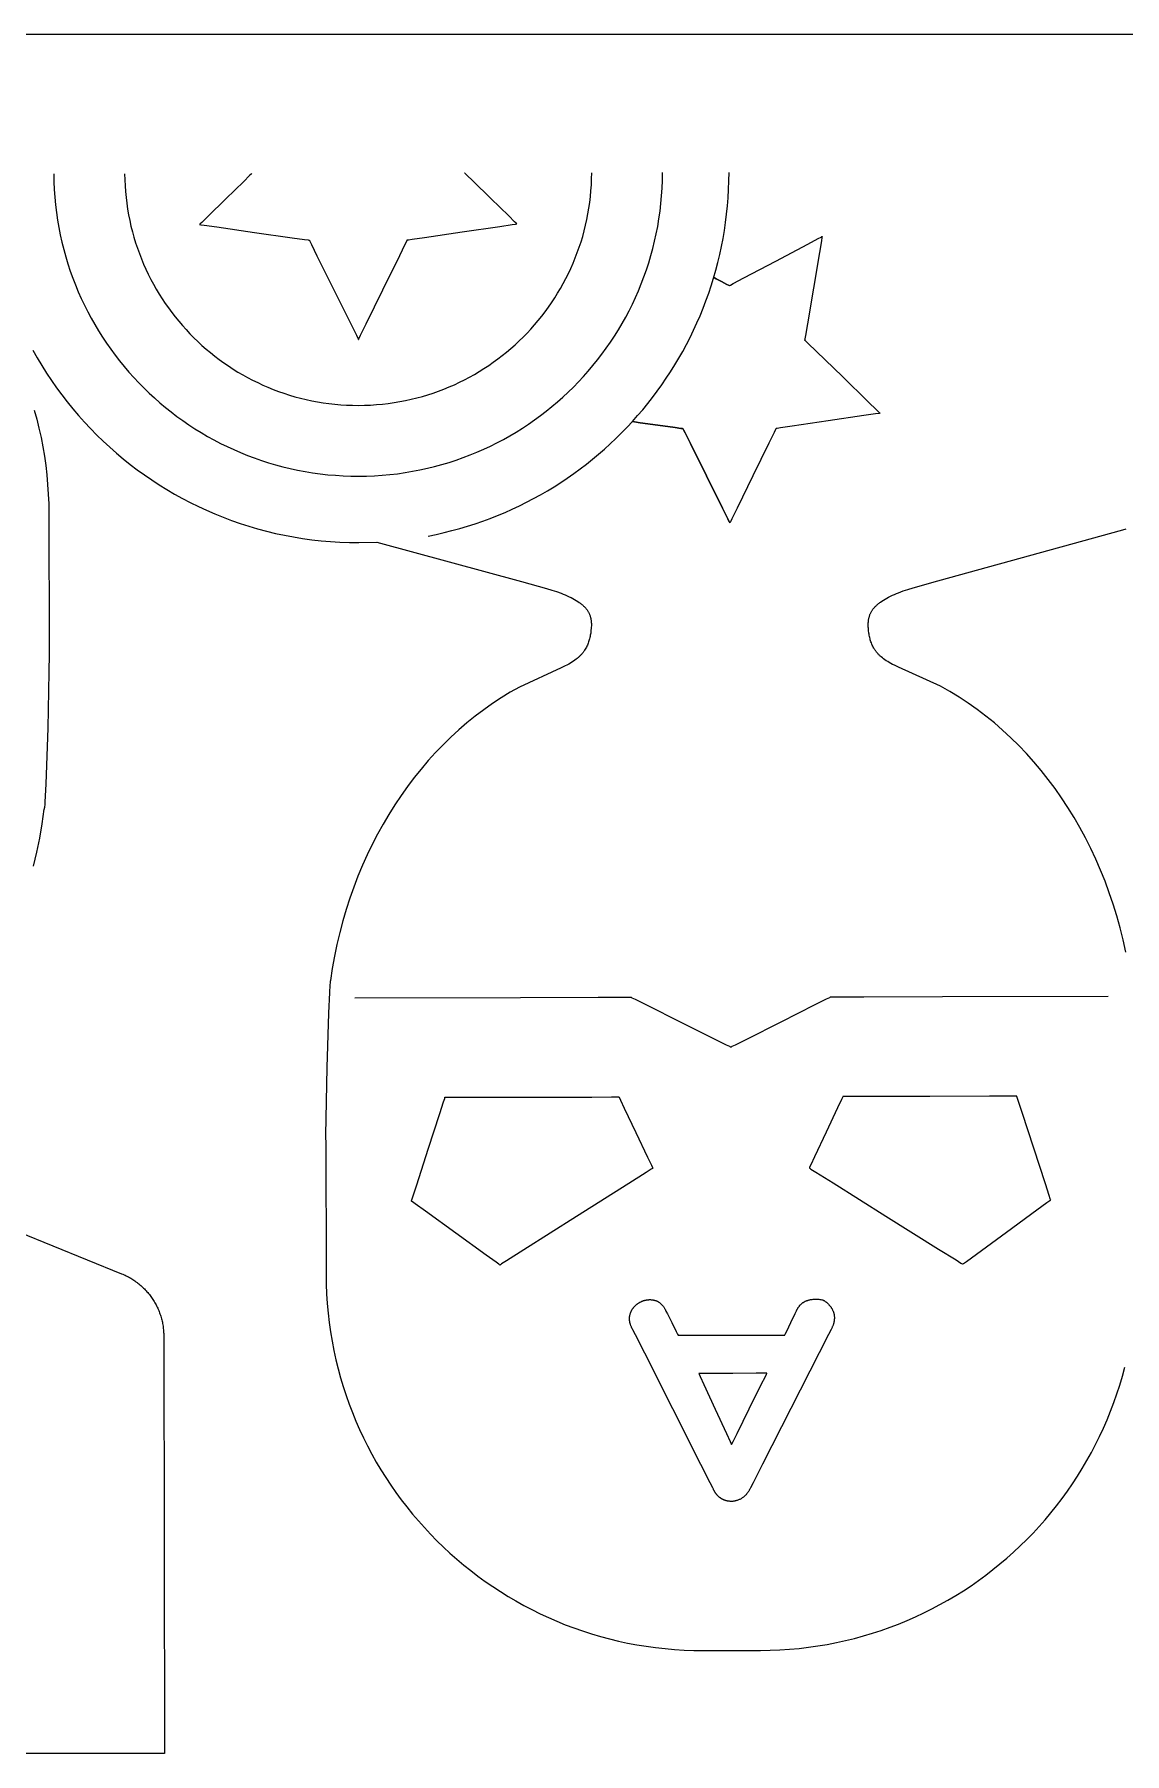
# Model space of a CAD drawing. Header units: inches. Extents: x 0 to 11, y 0 to 3.1.
# Drawn here: x 7.059 to 9.046, y 0 to 3.135 of the extents above; entities that cross this region are included whole.
import ezdxf

# ---------------------------------------------------------------- set-up
doc = ezdxf.new("R2010")
doc.units = ezdxf.units.IN
doc.header["$MEASUREMENT"] = 0
doc.layers.add('cut', color=18, linetype='Continuous', true_color=0x000000)
doc.layers.add('score', color=1, linetype='Continuous', true_color=0xff0000)

msp = doc.modelspace()

# ---------------------------------------------------------------- linework, layer by layer
at = {"layer": 'cut'}
for points in [[(9.27, 3.1348), (6.9728, 3.1348)], [(7.0559, 2.5593), (7.0639, 2.5451), (7.0722, 2.5311), (7.0809, 2.5173), (7.0899, 2.5038), (7.0992, 2.4905), (7.1088, 2.4774), (7.1187, 2.4646), (7.1289, 2.452), (7.1394, 2.4397), (7.1502, 2.4277), (7.1613, 2.4159), (7.1727, 2.4043), (7.1843, 2.3931), (7.1962, 2.3821), (7.2083, 2.3714), (7.2207, 2.361), (7.2334, 2.3508), (7.2463, 2.341), (7.2594, 2.3315), (7.2728, 2.3223), (7.2864, 2.3134), (7.3002, 2.3048), (7.3143, 2.2966), (7.3285, 2.2887), (7.343, 2.2811), (7.3577, 2.2739), (7.3725, 2.267), (7.3876, 2.2605), (7.4029, 2.2543), (7.4183, 2.2485), (7.4339, 2.243), (7.4497, 2.2379), (7.4656, 2.2333), (7.4817, 2.2289), (7.498, 2.225), (7.5144, 2.2215), (7.5309, 2.2184), (7.5476, 2.2156), (7.5644, 2.2133), (7.5814, 2.2114), (7.5984, 2.2099), (7.6156, 2.2089), (7.6329, 2.2083), (7.6504, 2.2081), (7.6831, 2.209), (7.9468, 2.1374), (7.9923, 2.1246), (8.0018, 2.1217), (8.0106, 2.1188), (8.0189, 2.1158), (8.0228, 2.1143), (8.0266, 2.1127), (8.0302, 2.1111), (8.0337, 2.1095), (8.0371, 2.1079), (8.0404, 2.1062), (8.0435, 2.1045), (8.0464, 2.1027), (8.0493, 2.1009), (8.0519, 2.0991), (8.0532, 2.0982), (8.0545, 2.0973), (8.0557, 2.0963), (8.0568, 2.0954), (8.058, 2.0944), (8.0591, 2.0935), (8.0601, 2.0925), (8.0611, 2.0915), (8.0621, 2.0905), (8.063, 2.0895), (8.0639, 2.0885), (8.0648, 2.0875), (8.0656, 2.0864), (8.0663, 2.0854), (8.0671, 2.0844), (8.0678, 2.0833), (8.0684, 2.0822), (8.069, 2.0812), (8.0696, 2.0801), (8.0701, 2.079), (8.0706, 2.0779), (8.071, 2.0768), (8.0714, 2.0757), (8.0718, 2.0746), (8.0722, 2.0735), (8.0725, 2.0723), (8.0728, 2.0712), (8.073, 2.0701), (8.0732, 2.069), (8.0734, 2.0678), (8.0736, 2.0667), (8.0737, 2.0656), (8.0739, 2.0644), (8.074, 2.0633), (8.074, 2.0621), (8.0741, 2.061), (8.0741, 2.0587), (8.0741, 2.0565), (8.074, 2.0542), (8.0739, 2.052), (8.0734, 2.0476), (8.0729, 2.0433), (8.0726, 2.0411), (8.0722, 2.0391), (8.0718, 2.037), (8.0714, 2.0349), (8.0709, 2.0329), (8.0704, 2.0309), (8.0698, 2.0289), (8.0691, 2.0269), (8.0684, 2.025), (8.0677, 2.0231), (8.0669, 2.0211), (8.066, 2.0192), (8.065, 2.0173), (8.064, 2.0154), (8.0629, 2.0136), (8.0617, 2.0117), (8.0611, 2.0108), (8.0604, 2.0098), (8.0597, 2.0089), (8.059, 2.008), (8.0583, 2.0071), (8.0576, 2.0062), (8.0568, 2.0053), (8.056, 2.0043), (8.0552, 2.0034), (8.0543, 2.0025), (8.0534, 2.0016), (8.0525, 2.0007), (8.0515, 1.9998), (8.0506, 1.9989), (8.0495, 1.998), (8.0485, 1.9971), (8.0463, 1.9954), (8.0439, 1.9936), (8.0414, 1.9918), (8.0387, 1.9901), (8.0359, 1.9884), (8.0329, 1.9866), (8.0297, 1.9849), (8.0263, 1.9832), (8.0188, 1.9796), (7.943, 1.9448), (7.9263, 1.9353), (7.9099, 1.9253), (7.8938, 1.9147), (7.878, 1.9035), (7.8625, 1.8918), (7.8474, 1.8795), (7.8325, 1.8667), (7.8181, 1.8534), (7.8039, 1.8396), (7.7902, 1.8253), (7.7768, 1.8106), (7.7638, 1.7953), (7.7512, 1.7796), (7.739, 1.7635), (7.7272, 1.7469), (7.7158, 1.7299), (7.7048, 1.7125), (7.6943, 1.6947), (7.6842, 1.6765), (7.6746, 1.6579), (7.6655, 1.639), (7.6568, 1.6197), (7.6486, 1.6), (7.6409, 1.5801), (7.6337, 1.5597), (7.6271, 1.5391), (7.6209, 1.5182), (7.6153, 1.497), (7.6103, 1.4756), (7.6057, 1.4538), (7.6018, 1.4318), (7.5984, 1.4096), (7.5982, 1.4079), (7.598, 1.4059), (7.5976, 1.401), (7.5967, 1.3878), (7.595, 1.3503), (7.592, 1.2512), (7.5901, 1.1582), (7.5897, 1.1282), (7.5897, 1.1199), (7.5898, 1.1186), (7.5898, 1.1177), (7.5898, 1.1174), (7.5898, 1.1173), (7.5898, 1.1172), (7.5899, 1.1171), (7.5899, 1.117), (7.5899, 1.117), (7.5899, 1.117), (7.5904, 0.8734), (7.5906, 0.8557), (7.5914, 0.8381), (7.5925, 0.8206), (7.5941, 0.8032), (7.5961, 0.786), (7.5985, 0.7688), (7.6014, 0.7519), (7.6046, 0.735), (7.6083, 0.7183), (7.6123, 0.7018), (7.6168, 0.6854), (7.6217, 0.6692), (7.6269, 0.6532), (7.6325, 0.6373), (7.6385, 0.6217), (7.6449, 0.6062), (7.6516, 0.5909), (7.6587, 0.5758), (7.6661, 0.5609), (7.6739, 0.5462), (7.6821, 0.5317), (7.6905, 0.5175), (7.6993, 0.5034), (7.7084, 0.4896), (7.7179, 0.4761), (7.7276, 0.4627), (7.7377, 0.4497), (7.7481, 0.4368), (7.7588, 0.4243), (7.7697, 0.412), (7.781, 0.3999), (7.7925, 0.3881), (7.8043, 0.3767), (7.8164, 0.3655), (7.8288, 0.3545), (7.8414, 0.3439), (7.8542, 0.3336), (7.8674, 0.3236), (7.8807, 0.3139), (7.8943, 0.3045), (7.9082, 0.2954), (7.9222, 0.2867), (7.9365, 0.2783), (7.951, 0.2702), (7.9657, 0.2625), (7.9807, 0.2551), (7.9958, 0.2481), (8.0111, 0.2414), (8.0266, 0.2351), (8.0423, 0.2292), (8.0582, 0.2236), (8.0743, 0.2184), (8.0905, 0.2136), (8.1069, 0.2092), (8.1234, 0.2052), (8.1401, 0.2016), (8.157, 0.1984), (8.174, 0.1957), (8.1911, 0.1933), (8.2084, 0.1914), (8.2257, 0.1899), (8.2433, 0.1888), (8.2609, 0.1882), (8.2786, 0.188), (8.3825, 0.1882), (8.4002, 0.1884), (8.4178, 0.1891), (8.4353, 0.1903), (8.4527, 0.1919), (8.47, 0.1939), (8.4871, 0.1963), (8.5041, 0.1991), (8.5209, 0.2024), (8.5376, 0.2061), (8.5541, 0.2101), (8.5705, 0.2146), (8.5867, 0.2195), (8.6027, 0.2247), (8.6186, 0.2303), (8.6343, 0.2363), (8.6498, 0.2427), (8.665, 0.2494), (8.6801, 0.2565), (8.695, 0.2639), (8.7097, 0.2717), (8.7242, 0.2798), (8.7385, 0.2883), (8.7525, 0.2971), (8.7663, 0.3062), (8.7799, 0.3157), (8.7932, 0.3254), (8.8063, 0.3355), (8.8191, 0.3459), (8.8317, 0.3565), (8.844, 0.3675), (8.856, 0.3788), (8.8678, 0.3903), (8.8793, 0.4021), (8.8905, 0.4142), (8.9014, 0.4265), (8.912, 0.4392), (8.9223, 0.452), (8.9323, 0.4651), (8.9421, 0.4785), (8.9514, 0.4921), (8.9605, 0.5059), (8.9692, 0.52), (8.9777, 0.5343), (8.9857, 0.5488), (8.9935, 0.5635), (9.0008, 0.5785), (9.0079, 0.5936), (9.0145, 0.6089), (9.0208, 0.6244), (9.0268, 0.6401), (9.0323, 0.656), (9.0375, 0.6721), (9.0423, 0.6883), (9.0467, 0.7047)], [(7.0586, 2.4494), (7.0631, 2.433), (7.0671, 2.4165), (7.0708, 2.3998), (7.0741, 2.3829), (7.0769, 2.366), (7.0794, 2.3488), (7.0814, 2.3316), (7.0829, 2.3142), (7.0841, 2.2967), (7.0848, 2.2791), (7.085, 2.2614), (7.0855, 2.0178), (7.0855, 2.0178), (7.0856, 2.0178), (7.0856, 2.0177), (7.0856, 2.0176), (7.0856, 2.0175), (7.0856, 2.0174), (7.0856, 2.017), (7.0857, 2.0159), (7.0857, 2.0145), (7.0857, 2.0051), (7.0853, 1.9716), (7.0831, 1.8698), (7.0798, 1.7681), (7.0779, 1.7346), (7.0775, 1.7292), (7.0773, 1.7271), (7.077, 1.7253), (7.0769, 1.7245), (7.0768, 1.7238), (7.0767, 1.7233), (7.0767, 1.723), (7.0766, 1.7228), (7.0765, 1.7226), (7.0765, 1.7225), (7.0764, 1.7223), (7.0764, 1.7222), (7.0763, 1.7221), (7.0763, 1.7221), (7.0762, 1.722), (7.0762, 1.722), (7.0724, 1.6955), (7.0679, 1.6693), (7.0626, 1.6436), (7.0566, 1.6182)], [(9.0483, 1.4616), (9.0435, 1.4839), (9.038, 1.5058), (9.032, 1.5275), (9.0254, 1.5488), (9.0183, 1.5698), (9.0106, 1.5905), (9.0024, 1.6108), (8.9938, 1.6308), (8.9846, 1.6504), (8.9749, 1.6696), (8.9647, 1.6885), (8.9541, 1.7069), (8.943, 1.7249), (8.9314, 1.7425), (8.9194, 1.7596), (8.907, 1.7763), (8.8941, 1.7925), (8.8809, 1.8082), (8.8672, 1.8235), (8.8532, 1.8382), (8.8387, 1.8524), (8.8239, 1.8661), (8.8088, 1.8793), (8.7933, 1.8919), (8.7774, 1.9039), (8.7612, 1.9154), (8.7447, 1.9262), (8.7279, 1.9365), (8.7108, 1.9462), (8.6341, 1.9809), (8.6267, 1.9844), (8.6234, 1.9861), (8.6202, 1.9878), (8.6172, 1.9894), (8.6144, 1.9911), (8.6118, 1.9928), (8.6093, 1.9945), (8.6069, 1.9962), (8.6047, 1.9979), (8.6026, 1.9996), (8.6017, 2.0005), (8.6007, 2.0013), (8.5998, 2.0022), (8.5989, 2.0031), (8.598, 2.004), (8.5972, 2.0048), (8.5964, 2.0057), (8.5956, 2.0066), (8.5948, 2.0075), (8.5941, 2.0084), (8.5934, 2.0093), (8.5927, 2.0102), (8.5921, 2.0111), (8.5914, 2.012), (8.5908, 2.0129), (8.5902, 2.0138), (8.5897, 2.0147), (8.5891, 2.0156), (8.5881, 2.0175), (8.5871, 2.0194), (8.5862, 2.0212), (8.5854, 2.0231), (8.5846, 2.0251), (8.5839, 2.027), (8.5833, 2.0289), (8.5827, 2.0309), (8.5822, 2.0329), (8.5817, 2.0349), (8.5812, 2.037), (8.5808, 2.0391), (8.5805, 2.0411), (8.5801, 2.0433), (8.5796, 2.0476), (8.5794, 2.0498), (8.5792, 2.052), (8.579, 2.0542), (8.5789, 2.0565), (8.5789, 2.0587), (8.579, 2.061), (8.579, 2.0622), (8.5791, 2.0633), (8.5792, 2.0644), (8.5793, 2.0656), (8.5794, 2.0667), (8.5796, 2.0679), (8.5798, 2.069), (8.58, 2.0701), (8.5803, 2.0713), (8.5806, 2.0724), (8.5809, 2.0735), (8.5812, 2.0747), (8.5816, 2.0758), (8.582, 2.0769), (8.5825, 2.078), (8.583, 2.0791), (8.5835, 2.0802), (8.5841, 2.0813), (8.5847, 2.0824), (8.5853, 2.0835), (8.586, 2.0846), (8.5868, 2.0856), (8.5875, 2.0867), (8.5884, 2.0877), (8.5892, 2.0888), (8.5901, 2.0898), (8.5911, 2.0908), (8.592, 2.0919), (8.5931, 2.0929), (8.5941, 2.0939), (8.5952, 2.0949), (8.5963, 2.0959), (8.5975, 2.0968), (8.5987, 2.0978), (8.6, 2.0988), (8.6013, 2.0997), (8.6039, 2.1016), (8.6068, 2.1034), (8.6097, 2.1052), (8.6128, 2.107), (8.6161, 2.1087), (8.6195, 2.1104), (8.623, 2.1121), (8.6266, 2.1137), (8.6303, 2.1153), (8.6342, 2.1168), (8.6424, 2.1199), (8.6512, 2.1228), (8.6606, 2.1258), (8.7059, 2.1387), (9.043, 2.2317), (9.0493, 2.2335)], [(6.6539, 1.1044), (7.2178, 0.8751), (7.2199, 0.8742), (7.2221, 0.8732), (7.2242, 0.8723), (7.2263, 0.8712), (7.2283, 0.8702), (7.2304, 0.8691), (7.2324, 0.868), (7.2344, 0.8668), (7.2364, 0.8656), (7.2383, 0.8644), (7.2402, 0.8631), (7.2421, 0.8618), (7.2439, 0.8605), (7.2458, 0.8592), (7.2476, 0.8578), (7.2493, 0.8564), (7.2511, 0.8549), (7.2528, 0.8534), (7.2545, 0.8519), (7.2561, 0.8504), (7.2578, 0.8488), (7.2594, 0.8472), (7.2609, 0.8456), (7.2625, 0.8439), (7.264, 0.8422), (7.2654, 0.8405), (7.2669, 0.8388), (7.2683, 0.8371), (7.2696, 0.8353), (7.271, 0.8335), (7.2723, 0.8316), (7.2736, 0.8298), (7.2748, 0.8279), (7.276, 0.826), (7.2772, 0.8241), (7.2783, 0.8222), (7.2794, 0.8202), (7.2805, 0.8182), (7.2815, 0.8162), (7.2825, 0.8142), (7.2835, 0.8122), (7.2844, 0.8101), (7.2853, 0.808), (7.2861, 0.8059), (7.2869, 0.8038), (7.2877, 0.8017), (7.2884, 0.7996), (7.2891, 0.7974), (7.2898, 0.7952), (7.2904, 0.793), (7.2909, 0.7908), (7.2915, 0.7886), (7.292, 0.7864), (7.2924, 0.7842), (7.2928, 0.7819), (7.2932, 0.7796), (7.2935, 0.7774), (7.2938, 0.7751), (7.2941, 0.7728), (7.2943, 0.7705), (7.2944, 0.7681), (7.2945, 0.7658), (7.2946, 0.7635), (7.2946, 0.7611), (7.2961, 0), (5.4028, 0)]]:
    msp.add_lwpolyline(points, dxfattribs=at)
at = {"layer": 'score', "color": 1, "lineweight": 9, "true_color": 0xff0000}
for points in [[(7.094, 2.8805), (7.0942, 2.8662), (7.0949, 2.852), (7.0958, 2.838), (7.0972, 2.824), (7.0989, 2.8101), (7.1009, 2.7963), (7.1032, 2.7827), (7.1059, 2.7691), (7.1089, 2.7557), (7.1122, 2.7424), (7.1159, 2.7292), (7.1198, 2.7162), (7.1241, 2.7033), (7.1287, 2.6906), (7.1336, 2.6779), (7.1387, 2.6655), (7.1442, 2.6532), (7.1499, 2.641), (7.156, 2.6291), (7.1623, 2.6173), (7.1689, 2.6056), (7.1757, 2.5941), (7.1829, 2.5829), (7.1902, 2.5718), (7.1979, 2.5609), (7.2058, 2.5501), (7.2139, 2.5396), (7.2223, 2.5293), (7.2309, 2.5192), (7.2398, 2.5093), (7.2489, 2.4996), (7.2582, 2.4902), (7.2677, 2.4809), (7.2775, 2.4719), (7.2875, 2.4632), (7.2976, 2.4546), (7.308, 2.4463), (7.3186, 2.4383), (7.3294, 2.4305), (7.3404, 2.4229), (7.3515, 2.4156), (7.3629, 2.4086), (7.3744, 2.4018), (7.3861, 2.3954), (7.398, 2.3891), (7.41, 2.3832), (7.4222, 2.3776), (7.4346, 2.3722), (7.4471, 2.3671), (7.4597, 2.3624), (7.4725, 2.3579), (7.4855, 2.3538), (7.4985, 2.3499), (7.5118, 2.3464), (7.5251, 2.3431), (7.5385, 2.3403), (7.5521, 2.3377), (7.5658, 2.3355), (7.5796, 2.3336), (7.5935, 2.332), (7.6075, 2.3308), (7.6216, 2.3299), (7.6358, 2.3294), (7.6501, 2.3293), (7.6644, 2.3295), (7.6786, 2.33), (7.6927, 2.331), (7.7067, 2.3322), (7.7206, 2.3338), (7.7344, 2.3358), (7.7481, 2.3381), (7.7616, 2.3407), (7.7751, 2.3436), (7.7884, 2.3469), (7.8016, 2.3505), (7.8147, 2.3544), (7.8276, 2.3586), (7.8404, 2.3631), (7.853, 2.368), (7.8655, 2.3731), (7.8778, 2.3785), (7.89, 2.3842), (7.902, 2.3902), (7.9138, 2.3964), (7.9255, 2.4029), (7.937, 2.4097), (7.9483, 2.4168), (7.9595, 2.4242), (7.9704, 2.4317), (7.9812, 2.4396), (7.9917, 2.4477), (8.0021, 2.456), (8.0122, 2.4646), (8.0221, 2.4734), (8.0319, 2.4825), (8.0414, 2.4917), (8.0506, 2.5012), (8.0597, 2.511), (8.0685, 2.5209), (8.0771, 2.531), (8.0854, 2.5414), (8.0935, 2.5519), (8.1014, 2.5627), (8.109, 2.5736), (8.1163, 2.5847), (8.1234, 2.596), (8.1302, 2.6075), (8.1367, 2.6192), (8.143, 2.631), (8.149, 2.643), (8.1547, 2.6552), (8.1601, 2.6675), (8.1652, 2.68), (8.17, 2.6926), (8.1745, 2.7054), (8.1788, 2.7183), (8.1827, 2.7314), (8.1863, 2.7445), (8.1895, 2.7579), (8.1925, 2.7713), (8.1951, 2.7848), (8.1974, 2.7985), (8.1993, 2.8123), (8.201, 2.8262), (8.2022, 2.8402), (8.2032, 2.8542), (8.2037, 2.8684), (8.2039, 2.8827)], [(7.2233, 2.8807), (7.2235, 2.8698), (7.224, 2.8589), (7.2247, 2.8482), (7.2258, 2.8374), (7.2271, 2.8268), (7.2286, 2.8163), (7.2305, 2.8058), (7.2325, 2.7954), (7.2348, 2.7851), (7.2374, 2.775), (7.2402, 2.7649), (7.2433, 2.7549), (7.2465, 2.745), (7.2501, 2.7352), (7.2538, 2.7256), (7.2578, 2.716), (7.262, 2.7066), (7.2664, 2.6973), (7.271, 2.6881), (7.2759, 2.6791), (7.2809, 2.6702), (7.2862, 2.6614), (7.2916, 2.6527), (7.2973, 2.6442), (7.3032, 2.6359), (7.3092, 2.6277), (7.3155, 2.6196), (7.3219, 2.6117), (7.3285, 2.604), (7.3353, 2.5964), (7.3423, 2.589), (7.3494, 2.5817), (7.3567, 2.5746), (7.3642, 2.5677), (7.3719, 2.561), (7.3797, 2.5545), (7.3876, 2.5481), (7.3958, 2.5419), (7.404, 2.536), (7.4124, 2.5302), (7.421, 2.5246), (7.4297, 2.5192), (7.4385, 2.514), (7.4475, 2.5091), (7.4566, 2.5043), (7.4658, 2.4998), (7.4752, 2.4954), (7.4846, 2.4913), (7.4942, 2.4875), (7.5039, 2.4838), (7.5137, 2.4804), (7.5237, 2.4772), (7.5337, 2.4742), (7.5438, 2.4715), (7.554, 2.4691), (7.5643, 2.4669), (7.5748, 2.4649), (7.5852, 2.4632), (7.5958, 2.4617), (7.6065, 2.4605), (7.6172, 2.4596), (7.628, 2.4589), (7.6389, 2.4586), (7.6499, 2.4584), (7.6608, 2.4586), (7.6717, 2.459), (7.6825, 2.4597), (7.6932, 2.4607), (7.7039, 2.4619), (7.7144, 2.4634), (7.7249, 2.4652), (7.7353, 2.4672), (7.7456, 2.4695), (7.7558, 2.472), (7.766, 2.4747), (7.776, 2.4777), (7.7859, 2.4809), (7.7957, 2.4844), (7.8054, 2.4881), (7.8149, 2.492), (7.8244, 2.4961), (7.8337, 2.5005), (7.8429, 2.5051), (7.852, 2.5099), (7.8609, 2.5149), (7.8698, 2.5201), (7.8784, 2.5255), (7.887, 2.5311), (7.8954, 2.5369), (7.9036, 2.543), (7.9117, 2.5492), (7.9196, 2.5555), (7.9274, 2.5621), (7.935, 2.5689), (7.9425, 2.5758), (7.9498, 2.5829), (7.9569, 2.5902), (7.9638, 2.5976), (7.9706, 2.6052), (7.9772, 2.613), (7.9836, 2.6209), (7.9898, 2.629), (7.9958, 2.6372), (8.0017, 2.6456), (8.0073, 2.6542), (8.0127, 2.6628), (8.0179, 2.6716), (8.023, 2.6806), (8.0278, 2.6896), (8.0324, 2.6988), (8.0367, 2.7081), (8.0409, 2.7176), (8.0448, 2.7271), (8.0485, 2.7368), (8.052, 2.7466), (8.0553, 2.7565), (8.0583, 2.7665), (8.061, 2.7766), (8.0636, 2.7868), (8.0658, 2.7971), (8.0679, 2.8075), (8.0696, 2.8179), (8.0712, 2.8285), (8.0724, 2.8391), (8.0734, 2.8498), (8.0741, 2.8606), (8.0746, 2.8715), (8.0748, 2.8824)], [(7.4551, 2.8812), (7.4551, 2.8812), (7.4551, 2.8812), (7.4551, 2.8811), (7.4549, 2.8809), (7.4541, 2.8801), (7.451, 2.8772), (7.4403, 2.8666), (7.4075, 2.8347), (7.3748, 2.8027), (7.364, 2.7921), (7.361, 2.7892), (7.3602, 2.7884), (7.36, 2.7882), (7.36, 2.7881), (7.3599, 2.7881), (7.3599, 2.7881), (7.3599, 2.7881), (7.36, 2.7881), (7.3601, 2.7881), (7.3605, 2.788), (7.3622, 2.7878), (7.3685, 2.7869), (7.3912, 2.7837), (7.4599, 2.7738), (7.5287, 2.764), (7.5513, 2.7608), (7.5577, 2.7599), (7.5593, 2.7596), (7.5598, 2.7596), (7.5599, 2.7596), (7.5599, 2.7596), (7.5599, 2.7596), (7.5599, 2.7596), (7.5599, 2.7595), (7.56, 2.7594), (7.5602, 2.759), (7.5609, 2.7575), (7.5638, 2.7518), (7.5739, 2.7313), (7.6048, 2.6691), (7.6356, 2.6068), (7.6458, 2.5863), (7.6486, 2.5806), (7.6494, 2.5791), (7.6495, 2.5787), (7.6496, 2.5786), (7.6496, 2.5786), (7.6496, 2.5786), (7.6496, 2.5786), (7.6496, 2.5786), (7.6496, 2.5786), (7.6496, 2.5786), (7.6496, 2.5786), (7.6496, 2.5786), (7.6496, 2.5786), (7.6496, 2.5786), (7.6496, 2.5786), (7.6496, 2.5786), (7.6496, 2.5786), (7.6496, 2.5786), (7.6496, 2.5786), (7.6496, 2.5786), (7.6496, 2.5786), (7.6496, 2.5786), (7.6496, 2.5786), (7.6496, 2.5786), (7.6496, 2.5786), (7.6496, 2.5786), (7.6496, 2.5786), (7.6496, 2.5786), (7.6496, 2.5786), (7.6496, 2.5786), (7.6496, 2.5786), (7.6496, 2.5786), (7.6496, 2.5786), (7.6496, 2.5786), (7.6496, 2.5786), (7.6496, 2.5786), (7.6496, 2.5786), (7.6496, 2.5786), (7.6496, 2.5786), (7.6496, 2.5786), (7.6496, 2.5786), (7.6496, 2.5786), (7.6496, 2.5786), (7.6496, 2.5786), (7.6496, 2.5786), (7.6496, 2.5786), (7.6496, 2.5786), (7.6496, 2.5786), (7.6496, 2.5786), (7.6496, 2.5786), (7.6496, 2.5786), (7.6496, 2.5786), (7.6496, 2.5786), (7.6496, 2.5786), (7.6496, 2.5786), (7.6496, 2.5786), (7.6495, 2.5786), (7.6495, 2.5786), (7.6495, 2.5786), (7.6495, 2.5786), (7.6495, 2.5786), (7.6495, 2.5786), (7.6495, 2.5786), (7.6495, 2.5786), (7.6495, 2.5786), (7.6495, 2.5786), (7.6495, 2.5786), (7.6494, 2.5786), (7.6494, 2.5786), (7.6494, 2.5786), (7.6494, 2.5786), (7.6493, 2.5786), (7.6493, 2.5786), (7.6493, 2.5786), (7.6492, 2.5786), (7.6492, 2.5786), (7.6491, 2.5786), (7.6492, 2.5786), (7.6492, 2.5787), (7.6493, 2.5787), (7.6493, 2.5787), (7.6494, 2.5787), (7.6495, 2.5787), (7.6495, 2.5787), (7.6496, 2.5787), (7.6496, 2.5787), (7.6496, 2.5787), (7.6496, 2.5787), (7.6496, 2.5787), (7.6496, 2.5787), (7.6496, 2.5786), (7.6496, 2.5786), (7.6496, 2.5786), (7.6496, 2.5786), (7.6496, 2.5786), (7.6496, 2.5786), (7.6496, 2.5786), (7.6497, 2.5787), (7.6499, 2.5791), (7.6506, 2.5806), (7.6534, 2.5864), (7.6635, 2.6069), (7.6941, 2.6692), (7.7247, 2.7316), (7.7348, 2.7521), (7.7376, 2.7579), (7.7383, 2.7594), (7.7385, 2.7598), (7.7386, 2.7599), (7.7386, 2.7599), (7.7386, 2.7599), (7.7386, 2.7599), (7.7386, 2.7599), (7.7387, 2.7599), (7.7392, 2.76), (7.7408, 2.7602), (7.7472, 2.7612), (7.7698, 2.7645), (7.8385, 2.7746), (7.9071, 2.7847), (7.9297, 2.788), (7.9361, 2.7889), (7.9377, 2.7892), (7.9382, 2.7892), (7.9383, 2.7893), (7.9383, 2.7893), (7.9383, 2.7893), (7.9383, 2.7893), (7.9383, 2.7893), (7.9382, 2.7893), (7.938, 2.7895), (7.9372, 2.7903), (7.9342, 2.7933), (7.9234, 2.8038), (7.8906, 2.8356), (7.8578, 2.8675), (7.847, 2.878), (7.844, 2.8809), (7.8432, 2.8817), (7.843, 2.8819), (7.8429, 2.8819), (7.8429, 2.882), (7.8429, 2.882)], [(7.7766, 2.2201), (7.7912, 2.2231), (7.8057, 2.2263), (7.82, 2.2299), (7.8342, 2.2338), (7.8483, 2.2379), (7.8623, 2.2424), (7.8761, 2.2472), (7.8898, 2.2522), (7.9033, 2.2575), (7.9168, 2.2632), (7.93, 2.2691), (7.9431, 2.2752), (7.9561, 2.2817), (7.9689, 2.2884), (7.9815, 2.2953), (7.9939, 2.3026), (8.0062, 2.31), (8.0184, 2.3178), (8.0303, 2.3258), (8.0421, 2.334), (8.0536, 2.3424), (8.065, 2.3512), (8.0762, 2.3601), (8.0872, 2.3693), (8.098, 2.3787), (8.1086, 2.3883), (8.119, 2.3981), (8.1292, 2.4082), (8.1392, 2.4184), (8.1489, 2.4289), (8.1584, 2.4396), (8.1677, 2.4505), (8.1768, 2.4616), (8.1857, 2.4728), (8.1943, 2.4843), (8.2026, 2.4959), (8.2108, 2.5078), (8.2186, 2.5198), (8.2263, 2.532), (8.2337, 2.5443), (8.2408, 2.5568), (8.2476, 2.5695), (8.2542, 2.5824), (8.2605, 2.5954), (8.2666, 2.6086), (8.2724, 2.6219), (8.2779, 2.6353), (8.2831, 2.6489), (8.288, 2.6627), (8.2927, 2.6765), (8.297, 2.6905), (8.3011, 2.7047), (8.3048, 2.7189), (8.3082, 2.7333), (8.3114, 2.7478), (8.3142, 2.7624), (8.3167, 2.7771), (8.3189, 2.792), (8.3208, 2.8069), (8.3223, 2.8219), (8.3235, 2.837), (8.3244, 2.8522), (8.3249, 2.8675), (8.3251, 2.8829)], [(8.3255, 2.6767), (8.3255, 2.6767), (8.3255, 2.6767), (8.3255, 2.6767), (8.3254, 2.6768), (8.3252, 2.6769), (8.3243, 2.6774), (8.3211, 2.679), (8.3114, 2.6842), (8.3017, 2.6893), (8.2985, 2.691), (8.2976, 2.6914), (8.2974, 2.6916), (8.2973, 2.6916), (8.2973, 2.6916), (8.2973, 2.6916), (8.2973, 2.6916), (8.2973, 2.6916), (8.2973, 2.6916), (8.2973, 2.6916), (8.2974, 2.6916), (8.2976, 2.6914), (8.2985, 2.691), (8.3018, 2.6893), (8.3115, 2.6842), (8.3212, 2.679), (8.3244, 2.6774), (8.3253, 2.6769), (8.3256, 2.6768), (8.3256, 2.6767), (8.3257, 2.6767), (8.3257, 2.6767), (8.3257, 2.6767), (8.3257, 2.6767), (8.3257, 2.6767), (8.3258, 2.6768), (8.3261, 2.677), (8.3276, 2.6777), (8.3329, 2.6806), (8.3521, 2.6907), (8.4103, 2.7215), (8.4685, 2.7523), (8.4877, 2.7624), (8.4931, 2.7653), (8.4945, 2.766), (8.4949, 2.7662), (8.495, 2.7663), (8.495, 2.7663), (8.495, 2.7663), (8.495, 2.7663), (8.495, 2.7662), (8.495, 2.7661), (8.4949, 2.7657), (8.4946, 2.7642), (8.4936, 2.7582), (8.49, 2.7368), (8.479, 2.6719), (8.468, 2.6069), (8.4644, 2.5855), (8.4634, 2.5796), (8.4631, 2.578), (8.463, 2.5776), (8.463, 2.5775), (8.463, 2.5774), (8.463, 2.5774), (8.463, 2.5774), (8.463, 2.5774), (8.4631, 2.5773), (8.4634, 2.5771), (8.4646, 2.5759), (8.4689, 2.5717), (8.4845, 2.5566), (8.5317, 2.5107), (8.579, 2.4648), (8.5945, 2.4497), (8.5989, 2.4455), (8.6, 2.4443), (8.6003, 2.444), (8.6004, 2.444), (8.6004, 2.444), (8.6004, 2.444), (8.6004, 2.444), (8.6004, 2.4439), (8.6003, 2.4439), (8.5999, 2.4439), (8.5983, 2.4436), (8.5923, 2.4428), (8.5708, 2.4396), (8.5057, 2.43), (8.4405, 2.4204), (8.4191, 2.4173), (8.4131, 2.4164), (8.4115, 2.4161), (8.4111, 2.4161), (8.411, 2.4161), (8.4109, 2.4161), (8.4109, 2.4161), (8.4109, 2.4161), (8.4109, 2.416), (8.4109, 2.4159), (8.4107, 2.4156), (8.41, 2.4141), (8.4073, 2.4087), (8.3977, 2.3892), (8.3687, 2.33), (8.3397, 2.2709), (8.3301, 2.2514), (8.3275, 2.246), (8.3268, 2.2445), (8.3266, 2.2441), (8.3265, 2.2441), (8.3265, 2.244), (8.3265, 2.244), (8.3265, 2.244), (8.3265, 2.2441), (8.3265, 2.2441), (8.3263, 2.2445), (8.3256, 2.2459), (8.3229, 2.2514), (8.3132, 2.2709), (8.2839, 2.3299), (8.2546, 2.3889), (8.2449, 2.4083), (8.2422, 2.4138), (8.2415, 2.4152), (8.2413, 2.4156), (8.2413, 2.4157), (8.2413, 2.4157), (8.2413, 2.4157), (8.2413, 2.4157), (8.2413, 2.4157), (8.2412, 2.4157), (8.241, 2.4158), (8.2402, 2.4159), (8.2373, 2.4163), (8.2269, 2.4178), (8.1951, 2.4223), (8.1633, 2.4268), (8.1529, 2.4283), (8.1499, 2.4288), (8.1492, 2.4289), (8.149, 2.4289), (8.1489, 2.4289), (8.1489, 2.4289), (8.1489, 2.4289), (8.1489, 2.4289), (8.1489, 2.4289), (8.149, 2.4289), (8.1492, 2.4289), (8.1499, 2.4288), (8.1529, 2.4283), (8.1633, 2.4268), (8.1951, 2.4223), (8.2269, 2.4178), (8.2373, 2.4163), (8.2402, 2.4159), (8.241, 2.4158), (8.2412, 2.4157), (8.2413, 2.4157), (8.2413, 2.4157), (8.2413, 2.4157), (8.2413, 2.4157), (8.2413, 2.4157), (8.2413, 2.4156), (8.2415, 2.4152), (8.2422, 2.4138), (8.2449, 2.4084), (8.2546, 2.3889), (8.2838, 2.3299), (8.3131, 2.271), (8.3227, 2.2515), (8.3254, 2.2461), (8.3261, 2.2446), (8.3263, 2.2443), (8.3264, 2.2442), (8.3264, 2.2442), (8.3264, 2.2442)], [(9.0164, 1.3804), (8.7144, 1.3798), (8.5709, 1.3795), (8.5265, 1.3794), (8.5143, 1.3794), (8.5112, 1.3794), (8.5103, 1.3794), (8.5101, 1.3794), (8.5101, 1.3794), (8.5101, 1.3794), (8.5101, 1.3794), (8.51, 1.3794), (8.5099, 1.3793), (8.5095, 1.3791), (8.508, 1.3783), (8.5023, 1.3754), (8.4817, 1.3651), (8.4193, 1.3337), (8.3569, 1.3023), (8.3363, 1.292), (8.3305, 1.2891), (8.329, 1.2883), (8.3286, 1.2882), (8.3285, 1.2881), (8.3284, 1.2881), (8.3284, 1.2881), (8.3284, 1.2881), (8.3284, 1.2881), (8.3283, 1.2882), (8.3279, 1.2884), (8.3264, 1.2891), (8.3206, 1.292), (8.3, 1.3023), (8.2376, 1.3334), (8.1752, 1.3645), (8.1546, 1.3748), (8.1488, 1.3776), (8.1473, 1.3784), (8.1469, 1.3786), (8.1468, 1.3786), (8.1468, 1.3786), (8.1468, 1.3786), (8.1468, 1.3786), (8.1467, 1.3786), (8.1465, 1.3786), (8.1457, 1.3786), (8.1426, 1.3786), (8.1306, 1.3786), (8.0868, 1.3785), (7.9448, 1.3782), (7.6431, 1.3776)]]:
    msp.add_lwpolyline(points, dxfattribs=at)
for points in [[(7.6496, 2.5786), (7.6496, 2.5786), (7.6496, 2.5786), (7.6496, 2.5786), (7.6496, 2.5786), (7.6496, 2.5786), (7.6496, 2.5787), (7.6496, 2.5787), (7.6496, 2.5787), (7.6496, 2.5787), (7.6496, 2.5787), (7.6496, 2.5787), (7.6496, 2.5787), (7.6496, 2.5787), (7.6496, 2.5786), (7.6496, 2.5786), (7.6496, 2.5786), (7.6496, 2.5786)], [(8.1245, 1.1973), (8.1245, 1.1973), (8.1245, 1.1973), (8.1245, 1.1972), (8.1247, 1.1969), (8.1252, 1.1958), (8.1272, 1.1917), (8.1341, 1.177), (8.1553, 1.1323), (8.1766, 1.0876), (8.1835, 1.0729), (8.1855, 1.0688), (8.186, 1.0677), (8.1862, 1.0674), (8.1862, 1.0674), (8.1862, 1.0673), (8.1862, 1.0673), (8.1862, 1.0673), (8.1861, 1.0673), (8.186, 1.0672), (8.1854, 1.0668), (8.1831, 1.0654), (8.1742, 1.0598), (8.1426, 1.0398), (8.0468, 0.9791), (7.9509, 0.9184), (7.9194, 0.8984), (7.9105, 0.8928), (7.9082, 0.8913), (7.9076, 0.891), (7.9074, 0.8909), (7.9074, 0.8908), (7.9074, 0.8908), (7.9074, 0.8908), (7.9074, 0.8909), (7.9073, 0.8909), (7.9069, 0.8912), (7.9056, 0.8922), (7.9005, 0.8958), (7.8822, 0.9091), (7.8268, 0.9491), (7.7715, 0.9892), (7.7532, 1.0024), (7.7481, 1.0061), (7.7467, 1.007), (7.7464, 1.0073), (7.7463, 1.0074), (7.7463, 1.0074), (7.7463, 1.0074), (7.7463, 1.0074), (7.7463, 1.0074), (7.7463, 1.0075), (7.7465, 1.0079), (7.747, 1.0095), (7.7489, 1.0155), (7.7558, 1.037), (7.7768, 1.102), (7.7978, 1.1671), (7.8047, 1.1885), (7.8067, 1.1945), (7.8072, 1.1961), (7.8073, 1.1965), (7.8073, 1.1966), (7.8073, 1.1967), (7.8073, 1.1967), (7.8074, 1.1967), (7.8074, 1.1967), (7.8076, 1.1967), (7.8083, 1.1967), (7.8109, 1.1967), (7.821, 1.1967), (7.8569, 1.1968), (7.9659, 1.197), (8.0749, 1.1972), (8.1109, 1.1973), (8.1209, 1.1973), (8.1236, 1.1973), (8.1243, 1.1973), (8.1244, 1.1973), (8.1245, 1.1973)], [(8.5326, 1.1981), (8.5326, 1.1981), (8.5326, 1.1981), (8.5325, 1.198), (8.5324, 1.1977), (8.5319, 1.1966), (8.5299, 1.1925), (8.523, 1.1778), (8.502, 1.133), (8.481, 1.0882), (8.474, 1.0735), (8.4721, 1.0694), (8.4716, 1.0683), (8.4714, 1.068), (8.4714, 1.0679), (8.4714, 1.0679), (8.4714, 1.0679), (8.4714, 1.0679), (8.4714, 1.0679), (8.4716, 1.0678), (8.4722, 1.0674), (8.4745, 1.0659), (8.4834, 1.0604), (8.5151, 1.0405), (8.6111, 0.9802), (8.7072, 0.9199), (8.7389, 0.9001), (8.7478, 0.8945), (8.7501, 0.893), (8.7507, 0.8926), (8.7509, 0.8926), (8.7509, 0.8925), (8.7509, 0.8925), (8.7509, 0.8925), (8.7509, 0.8925), (8.751, 0.8926), (8.7514, 0.8929), (8.7527, 0.8938), (8.7578, 0.8976), (8.776, 0.9108), (8.8312, 0.9511), (8.8864, 0.9914), (8.9046, 1.0047), (8.9097, 1.0084), (8.9111, 1.0094), (8.9114, 1.0096), (8.9115, 1.0097), (8.9115, 1.0097), (8.9115, 1.0097), (8.9115, 1.0097), (8.9115, 1.0097), (8.9115, 1.0098), (8.9114, 1.0102), (8.9108, 1.0118), (8.9089, 1.0178), (8.9019, 1.0392), (8.8806, 1.1042), (8.8594, 1.1692), (8.8524, 1.1906), (8.8504, 1.1966), (8.8499, 1.1982), (8.8498, 1.1986), (8.8497, 1.1987), (8.8497, 1.1987), (8.8497, 1.1987), (8.8497, 1.1987), (8.8497, 1.1987), (8.8495, 1.1987), (8.8488, 1.1987), (8.8462, 1.1987), (8.8361, 1.1987), (8.8002, 1.1986), (8.6911, 1.1984), (8.5821, 1.1982), (8.5462, 1.1981), (8.5361, 1.1981), (8.5335, 1.1981), (8.5328, 1.1981), (8.5326, 1.1981), (8.5326, 1.1981)], [(8.496, 0.8274), (8.4968, 0.827), (8.4975, 0.8265), (8.4983, 0.826), (8.4991, 0.8255), (8.4998, 0.825), (8.5006, 0.8245), (8.5013, 0.824), (8.502, 0.8234), (8.5027, 0.8229), (8.5034, 0.8223), (8.5041, 0.8217), (8.5047, 0.8211), (8.5054, 0.8205), (8.506, 0.8199), (8.5066, 0.8193), (8.5072, 0.8186), (8.5078, 0.818), (8.5084, 0.8173), (8.509, 0.8166), (8.5095, 0.8159), (8.51, 0.8153), (8.5106, 0.8145), (8.5111, 0.8138), (8.5115, 0.8131), (8.512, 0.8124), (8.5124, 0.8116), (8.5129, 0.8108), (8.5133, 0.8101), (8.5137, 0.8093), (8.514, 0.8085), (8.5144, 0.8077), (8.5147, 0.8069), (8.515, 0.8061), (8.5153, 0.8053), (8.5156, 0.8044), (8.5159, 0.8036), (8.5161, 0.8027), (8.5163, 0.8019), (8.5165, 0.801), (8.5166, 0.8001), (8.5168, 0.7992), (8.5169, 0.7983), (8.517, 0.7974), (8.5171, 0.7965), (8.5171, 0.7956), (8.5171, 0.7947), (8.5171, 0.7937), (8.5171, 0.7928), (8.517, 0.7919), (8.517, 0.7909), (8.5169, 0.7899), (8.5167, 0.789), (8.5166, 0.788), (8.5164, 0.787), (8.5162, 0.786), (8.5159, 0.785), (8.5157, 0.784), (8.5154, 0.783), (8.515, 0.782), (8.5147, 0.781), (8.5143, 0.78), (8.5139, 0.779), (8.5134, 0.7779), (8.513, 0.7769), (8.513, 0.7769), (8.5129, 0.7768), (8.5129, 0.7767), (8.5125, 0.776), (8.5113, 0.7736), (8.5065, 0.7642), (8.4894, 0.7307), (8.4377, 0.6291), (8.3859, 0.5275), (8.3689, 0.494), (8.3641, 0.4846), (8.3628, 0.4822), (8.3625, 0.4815), (8.3624, 0.4814), (8.3624, 0.4813), (8.3624, 0.4813), (8.3617, 0.48), (8.361, 0.4788), (8.3603, 0.4776), (8.3595, 0.4764), (8.3587, 0.4753), (8.3578, 0.4742), (8.357, 0.4731), (8.3561, 0.4721), (8.3552, 0.4711), (8.3542, 0.4702), (8.3532, 0.4693), (8.3523, 0.4685), (8.3512, 0.4676), (8.3502, 0.4669), (8.3492, 0.4661), (8.3481, 0.4654), (8.347, 0.4648), (8.3459, 0.4642), (8.3448, 0.4636), (8.3437, 0.4631), (8.3425, 0.4626), (8.3414, 0.4621), (8.3402, 0.4617), (8.339, 0.4614), (8.3378, 0.461), (8.3366, 0.4608), (8.3354, 0.4605), (8.3342, 0.4603), (8.333, 0.4602), (8.3318, 0.46), (8.3306, 0.46), (8.3294, 0.4599), (8.3282, 0.4599), (8.327, 0.46), (8.3258, 0.4601), (8.3246, 0.4602), (8.324, 0.4603), (8.3234, 0.4604), (8.3228, 0.4605), (8.3222, 0.4606), (8.3216, 0.4607), (8.321, 0.4608), (8.3204, 0.461), (8.3199, 0.4611), (8.3193, 0.4613), (8.3187, 0.4615), (8.3181, 0.4617), (8.3175, 0.4619), (8.317, 0.4621), (8.3164, 0.4623), (8.3158, 0.4625), (8.3153, 0.4628), (8.3147, 0.463), (8.3142, 0.4633), (8.3136, 0.4636), (8.3131, 0.4638), (8.3125, 0.4641), (8.312, 0.4644), (8.3114, 0.4647), (8.3109, 0.4651), (8.3104, 0.4654), (8.3099, 0.4658), (8.3093, 0.4661), (8.3088, 0.4665), (8.3083, 0.4669), (8.3078, 0.4672), (8.3073, 0.4676), (8.3068, 0.4681), (8.3064, 0.4685), (8.3059, 0.4689), (8.3054, 0.4694), (8.3049, 0.4698), (8.3045, 0.4703), (8.304, 0.4708), (8.3036, 0.4712), (8.3031, 0.4717), (8.3027, 0.4722), (8.3023, 0.4728), (8.3019, 0.4733), (8.3015, 0.4738), (8.3011, 0.4744), (8.3007, 0.475), (8.3003, 0.4755), (8.2999, 0.4761), (8.2995, 0.4767), (8.2992, 0.4773), (8.2988, 0.4779), (8.2985, 0.4786), (8.2981, 0.4792), (8.2978, 0.4798), (8.2971, 0.4812), (8.2971, 0.4812), (8.2971, 0.4812), (8.297, 0.4814), (8.2967, 0.482), (8.2955, 0.4845), (8.2907, 0.4939), (8.2739, 0.5273), (8.2226, 0.6287), (8.1714, 0.7301), (8.1545, 0.7635), (8.1498, 0.7729), (8.1486, 0.7753), (8.1482, 0.776), (8.1482, 0.7761), (8.1481, 0.7762), (8.1481, 0.7762), (8.1476, 0.7771), (8.1472, 0.7781), (8.1467, 0.779), (8.1463, 0.78), (8.146, 0.7809), (8.1456, 0.7819), (8.1453, 0.7828), (8.145, 0.7837), (8.1448, 0.7847), (8.1445, 0.7856), (8.1443, 0.7865), (8.1442, 0.7874), (8.144, 0.7883), (8.1439, 0.7892), (8.1438, 0.7901), (8.1437, 0.791), (8.1437, 0.7919), (8.1437, 0.7928), (8.1437, 0.7937), (8.1437, 0.7945), (8.1438, 0.7954), (8.1438, 0.7962), (8.1439, 0.7971), (8.1441, 0.7979), (8.1442, 0.7988), (8.1444, 0.7996), (8.1446, 0.8004), (8.1448, 0.8012), (8.145, 0.802), (8.1453, 0.8028), (8.1455, 0.8036), (8.1458, 0.8043), (8.1461, 0.8051), (8.1465, 0.8059), (8.1468, 0.8066), (8.1472, 0.8073), (8.1476, 0.8081), (8.148, 0.8088), (8.1484, 0.8095), (8.1488, 0.8102), (8.1493, 0.8109), (8.1497, 0.8115), (8.1502, 0.8122), (8.1507, 0.8129), (8.1512, 0.8135), (8.1518, 0.8141), (8.1523, 0.8148), (8.1529, 0.8154), (8.1534, 0.816), (8.154, 0.8165), (8.1546, 0.8171), (8.1552, 0.8177), (8.1558, 0.8182), (8.1565, 0.8187), (8.1571, 0.8193), (8.1578, 0.8198), (8.1584, 0.8203), (8.1591, 0.8207), (8.1598, 0.8212), (8.1605, 0.8217), (8.1612, 0.8221), (8.1619, 0.8225), (8.1626, 0.8229), (8.1633, 0.8233), (8.1641, 0.8237), (8.1648, 0.824), (8.1656, 0.8244), (8.1663, 0.8247), (8.1671, 0.825), (8.1678, 0.8253), (8.1686, 0.8256), (8.1694, 0.8259), (8.1702, 0.8261), (8.1709, 0.8264), (8.1717, 0.8266), (8.1725, 0.8268), (8.1733, 0.827), (8.1741, 0.8271), (8.1749, 0.8273), (8.1757, 0.8274), (8.1765, 0.8275), (8.1773, 0.8276), (8.1781, 0.8277), (8.1789, 0.8277), (8.1797, 0.8278), (8.1805, 0.8278), (8.1813, 0.8278), (8.1821, 0.8278), (8.1829, 0.8277), (8.1837, 0.8277), (8.1845, 0.8276), (8.1853, 0.8275), (8.1861, 0.8274), (8.1869, 0.8272), (8.1877, 0.8271), (8.1885, 0.8269), (8.1893, 0.8267), (8.19, 0.8265), (8.1908, 0.8262), (8.1916, 0.826), (8.1923, 0.8257), (8.1931, 0.8253), (8.1938, 0.825), (8.1945, 0.8247), (8.1953, 0.8243), (8.196, 0.8239), (8.1967, 0.8235), (8.1974, 0.823), (8.1981, 0.8225), (8.1988, 0.822), (8.1995, 0.8215), (8.2001, 0.821), (8.2008, 0.8204), (8.2014, 0.8198), (8.2021, 0.8192), (8.2027, 0.8186), (8.2033, 0.8179), (8.2039, 0.8172), (8.2045, 0.8165), (8.205, 0.8158), (8.2056, 0.815), (8.2062, 0.8142), (8.2067, 0.8134), (8.2072, 0.8125), (8.2077, 0.8117), (8.2082, 0.8108), (8.2087, 0.8099), (8.2091, 0.8089), (8.2091, 0.8089), (8.2091, 0.8089), (8.2091, 0.8089), (8.2092, 0.8088), (8.2094, 0.8084), (8.2101, 0.8069), (8.2128, 0.8017), (8.2208, 0.7858), (8.2288, 0.7699), (8.2314, 0.7647), (8.2321, 0.7632), (8.2323, 0.7628), (8.2324, 0.7627), (8.2324, 0.7627), (8.2324, 0.7627), (8.2324, 0.7627), (8.2324, 0.7627), (8.2324, 0.7627), (8.2325, 0.7627), (8.2329, 0.7627), (8.2346, 0.7627), (8.2407, 0.7627), (8.2627, 0.7628), (8.3295, 0.7629), (8.3963, 0.763), (8.4183, 0.7631), (8.4245, 0.7631), (8.4261, 0.7631), (8.4265, 0.7631), (8.4266, 0.7631), (8.4267, 0.7631), (8.4267, 0.7631), (8.4267, 0.7631), (8.4267, 0.7631), (8.4267, 0.7631), (8.4267, 0.7632), (8.4269, 0.7636), (8.4276, 0.7651), (8.4302, 0.7703), (8.4379, 0.7862), (8.4456, 0.8022), (8.4481, 0.8074), (8.4489, 0.8089), (8.449, 0.8093), (8.4491, 0.8094), (8.4491, 0.8094), (8.4491, 0.8094), (8.4491, 0.8094), (8.4495, 0.8102), (8.4499, 0.811), (8.4504, 0.8118), (8.4508, 0.8126), (8.4513, 0.8133), (8.4518, 0.8141), (8.4523, 0.8148), (8.4528, 0.8155), (8.4533, 0.8161), (8.4538, 0.8168), (8.4544, 0.8174), (8.455, 0.818), (8.4555, 0.8186), (8.4561, 0.8192), (8.4567, 0.8198), (8.4573, 0.8203), (8.458, 0.8208), (8.4586, 0.8213), (8.4592, 0.8218), (8.4599, 0.8223), (8.4606, 0.8227), (8.4613, 0.8231), (8.462, 0.8236), (8.4627, 0.8239), (8.4634, 0.8243), (8.4641, 0.8247), (8.4648, 0.825), (8.4656, 0.8254), (8.4663, 0.8257), (8.4671, 0.826), (8.4678, 0.8262), (8.4686, 0.8265), (8.4694, 0.8268), (8.4702, 0.827), (8.471, 0.8272), (8.4718, 0.8274), (8.4726, 0.8276), (8.4734, 0.8278), (8.4742, 0.8279), (8.475, 0.8281), (8.4759, 0.8282), (8.4767, 0.8283), (8.4784, 0.8285), (8.4801, 0.8286), (8.4818, 0.8287), (8.4836, 0.8287), (8.4853, 0.8286), (8.4871, 0.8286), (8.4889, 0.8284), (8.4906, 0.8282), (8.4924, 0.828), (8.4942, 0.8277)], [(8.3296, 0.5634), (8.3296, 0.5634), (8.3296, 0.5634), (8.3296, 0.5635), (8.3298, 0.5638), (8.3303, 0.5648), (8.3324, 0.569), (8.3397, 0.5837), (8.3618, 0.6284), (8.384, 0.6731), (8.3913, 0.6879), (8.3933, 0.692), (8.3939, 0.6931), (8.394, 0.6934), (8.394, 0.6934), (8.3941, 0.6935), (8.3941, 0.6935), (8.3941, 0.6935), (8.394, 0.6935), (8.394, 0.6935), (8.3937, 0.6935), (8.3927, 0.6935), (8.3887, 0.6935), (8.3747, 0.6934), (8.332, 0.6933), (8.2893, 0.6933), (8.2752, 0.6932), (8.2713, 0.6932), (8.2702, 0.6932), (8.27, 0.6932), (8.2699, 0.6932), (8.2699, 0.6932), (8.2699, 0.6932), (8.2699, 0.6932), (8.2699, 0.6932), (8.2699, 0.6931), (8.27, 0.6929), (8.2705, 0.6918), (8.2724, 0.6876), (8.2792, 0.6729), (8.2997, 0.6283), (8.3203, 0.5837), (8.3271, 0.5691), (8.329, 0.565), (8.3295, 0.5639), (8.3296, 0.5636), (8.3297, 0.5635), (8.3297, 0.5635), (8.3297, 0.5635), (8.3296, 0.5634), (8.3296, 0.5634), (8.3296, 0.5634)]]:
    msp.add_lwpolyline(points, close=True, dxfattribs=at)

doc.saveas('drawing.dxf')
